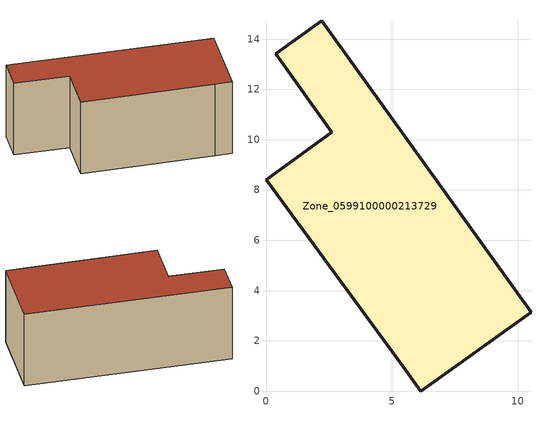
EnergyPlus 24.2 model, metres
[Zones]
Zone_0599100000213729
 floor ground (C_G): 10.53,3.14 6.14,0 5.45,0.96 0,8.41 2.62,10.29 0.38,13.42 2.21,14.73 z0
 wall outside (C_F): 6.14,0 10.53,3.14 2.21,14.73 0.38,13.42 2.62,10.29 0,8.41 5.45,0.96 6.14,0 z0:5.75
 roof outside (C_R): 0,8.41 5.45,0.96 6.14,0 10.53,3.14 2.21,14.73 0.38,13.42 2.62,10.29 z5.75
[BUILDING]
Pand.0599100000213729: North Axis=0; Terrain=City; Loads Convergence Tolerance Value=0.04; Temperature Convergence Tolerance Value=0.4; Solar Distribution=FullExterior; Maximum Number of Warmup Days=25; Minimum Number of Warmup Days=1
[Site:Location]
Rotterdam.The.Hague.AP_ZH_NLD Design_Conditions: Latitude=51.96; Longitude=4.45; Time Zone=1; Elevation=-4.5
[SITE:GROUNDTEMPERATURE:BUILDINGSURFACE]
18, 18, 18, 18, 18, 18, 18, 18, 18, 18, 18, 18
[MATERIAL] Thermal Absorptance=0.9; Solar Absorptance=0.7; Visible Absorptance=0.7
Name | Roughness | Thickness | Conductivity | Density | Specific Heat
G.TI.1975-1991 | MediumSmooth | 0.15 | 0.288461 | 540 | 1210
F.TI.1975-1991 | Rough | 0.3 | 0.230769 | 1920 | 840
R.TI.1975-1991 | MediumRough | 0.2 | 0.153846 | 1500 | 1000
[CONSTRUCTION]
C_G: G.TI.1975-1991
C_F: F.TI.1975-1991
C_R: R.TI.1975-1991
[ZONE]
Zone_0599100000213729: Type=1; Multiplier=1; Ceiling Height=Autocalculate; Volume=Autocalculate; Floor Area=autocalculate; Part of Total Floor Area=Yes
[ZONEINFILTRATION:DESIGNFLOWRATE]
Infil_Zone_0599100000213729: Zone or ZoneList or Space or SpaceList=Zone_0599100000213729; Schedule=AlwaysOn; Design Flow Rate Calculation Method=Flow/Area; Flow Rate per Floor Area=0.003; Constant Term Coefficient=1; Temperature Term Coefficient=0; Velocity Term Coefficient=0; Velocity Squared Term Coefficient=0
[HVACTEMPLATE:ZONE:IDEALLOADSAIRSYSTEM]
Zone_0599100000213729: Maximum Heating Supply Air Temperature=50; Minimum Cooling Supply Air Temperature=13; Maximum Heating Supply Air Humidity Ratio=0.0156; Minimum Cooling Supply Air Humidity Ratio=0.0077; Heating Limit=NoLimit; Cooling Limit=NoLimit; Dehumidification Control Type=ConstantSensibleHeatRatio; Cooling Sensible Heat Ratio=0.7; Dehumidification Setpoint=60; Humidification Control Type=None; Humidification Setpoint=30; Outdoor Air Method=None; Outdoor Air Flow Rate per Person=0.00944; Outdoor Air Flow Rate per Zone Floor Area=0; Outdoor Air Flow Rate per Zone=0; Demand Controlled Ventilation Type=None; Outdoor Air Economizer Type=NoEconomizer; Heat Recovery Type=None; Sensible Heat Recovery Effectiveness=0.7; Latent Heat Recovery Effectiveness=0.65
[ZONECONTROL:THERMOSTAT]
ThermostatControl_Zone_0599100000213729: Zone or ZoneList=Zone_0599100000213729; Control Type Schedule=DualSetpointControlType; Control 1=Thermostat_Zone_0599100000213729; Temperature Difference Between Cutout And Setpoint=0
[THERMOSTATSETPOINT:DUALSETPOINT]
Thermostat_Zone_0599100000213729: Heating Setpoint Temperature Schedule=HeatingSetpoint_Zone_0599100000213729; Cooling Setpoint Temperature Schedule=CoolingSetpoint_Zone_0599100000213729
[SCHEDULE:COMPACT]
HeatingSetpoint_Zone_0599100000213729: Through: 12/31, For: AllDays, Until: 24:00, 21
CoolingSetpoint_Zone_0599100000213729: Through: 12/31, For: AllDays, Until: 24:00, 24
DualSetpointControlType: Through: 12/31, For: AllDays, Until: 24:00, 4
AlwaysOn: Through: 12/31, For: AllDays, Until: 24:00, 1
